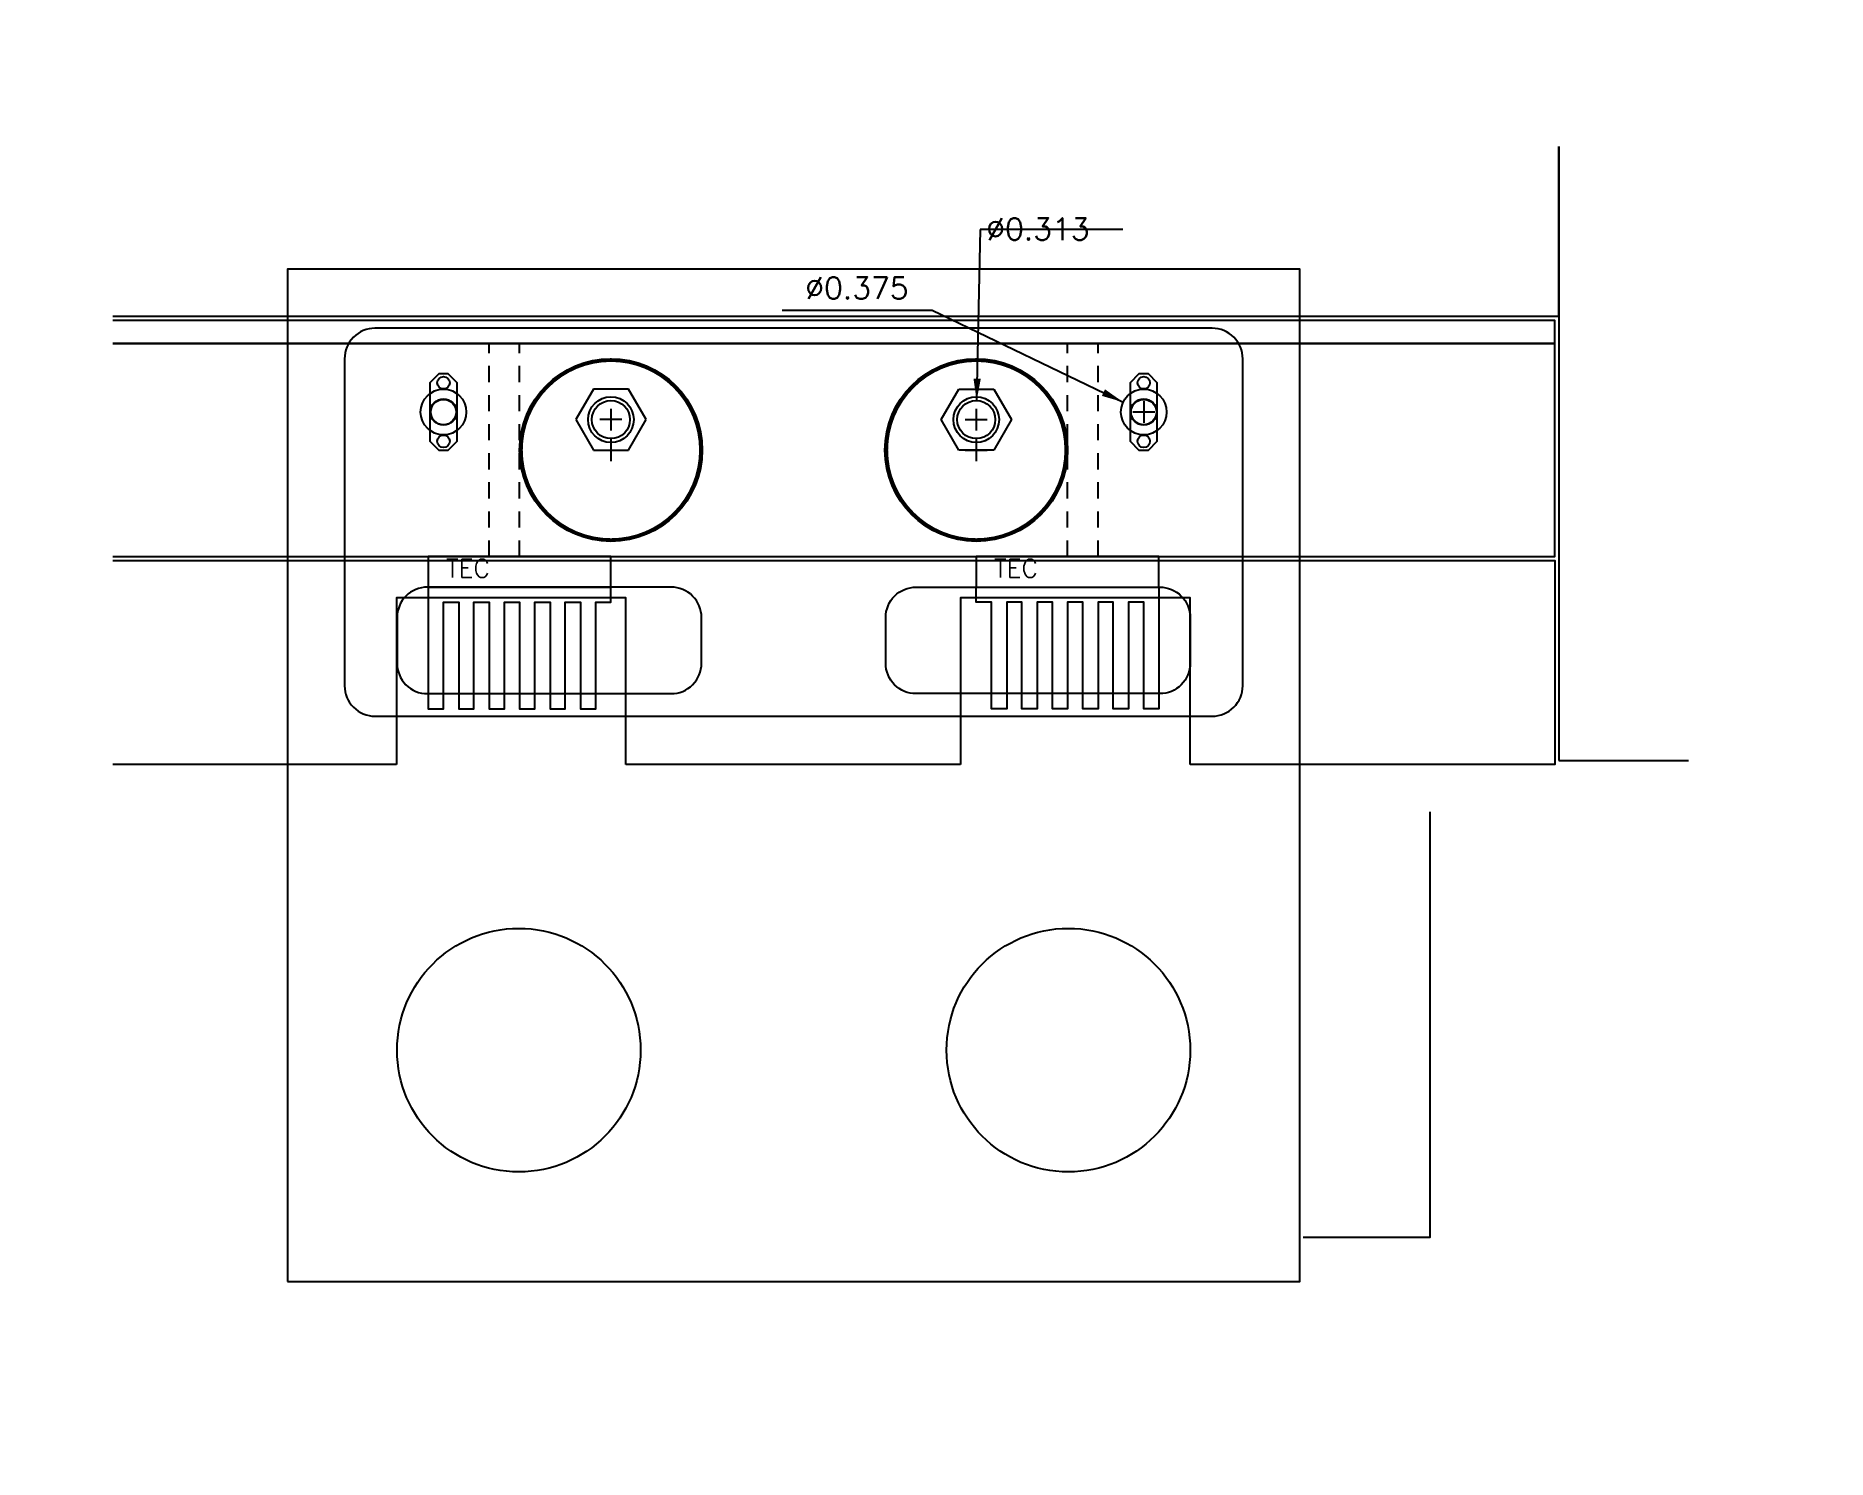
# Paper-space layout 'Layout1' of a CAD drawing. Extents: x -1.3 to 13, y -1 to 10.4.
# The model-space entities are those that its viewports show. They can reach past a viewport. Long polylines and large blocks are cut down to what shows.
import ezdxf

# ---------------------------------------------------------------- set-up
doc = ezdxf.new("R2010")
doc.units = 0
doc.header["$MEASUREMENT"] = 0
doc.linetypes.add('HIDDEN2', pattern=[0.1875, 0.125, -0.0625])
doc.layers.get('0').update_dxf_attribs({"linetype": 'CONTINUOUS'})
for name, color, linetype in [('BOX', 1, 'CONTINUOUS'), ('FEEDPLATE', 5, 'CONTINUOUS'), ('INSULATION', 6, 'CONTINUOUS'), ('MOUNT', 3, 'CONTINUOUS'), ('TEC', 7, 'CONTINUOUS'), ('VIEWS', 2, 'CONTINUOUS')]:
    doc.layers.add(name, color=color, linetype=linetype)
doc.layers.get('0').off()
doc.layers.get('VIEWS').off()
doc.styles.get("Standard").update_dxf_attribs({"font": 'txt.shx'})
doc.dimstyles.get("Standard").update_dxf_attribs({"dimtxt": 0.18, "dimasz": 0.18, "dimexe": 0.18, "dimexo": 0.0625, "dimgap": 0.09, "dimtad": 0, "dimtih": 1, "dimtoh": 1, "dimdec": 4, "dimzin": 0, "dimdsep": 46, "dimtxsty": 'Standard', "dimcen": 0.09, "dimadec": 0, "dimazin": 0, "dimtfac": 1, "dimtdec": 4, "dimtofl": 0, "dimtmove": 0, "dimatfit": 3, "dimfxl": 0, "dimtolj": 1, "dimtzin": 0, "dimarcsym": 0})

# ---------------------------------------------------------------- blocks, each defined once
blk = doc.blocks.new('516HEX')
for p, q in [((-0.289, 0), (-0.144, 0.25)), ((-0.144, 0.25), (0.144, 0.25)), ((0.144, 0.25), (0.289, 0)), ((-0.144, -0.25), (-0.289, 0)), ((0.289, 0), (0.144, -0.25)), ((0.144, -0.25), (-0.144, -0.25))]:
    blk.add_line(p, q)
at = {"color": 0}
for p, q in [((-0.09, 0), (0.09, 0)), ((0, 0.09), (0, -0.09))]:
    blk.add_line(p, q, dxfattribs=at)
blk = doc.blocks.new('SMABULKHEAD')
blk.add_lwpolyline([(-0.0395, -0.625), (0.0395, -0.625), (0.1115, -0.553), (0.1115, -0.072), (0.0395, 0), (-0.0395, 0), (-0.1115, -0.072), (-0.1115, -0.553)], close=True)
for centre, radius in [((0, -0.072), 0.051), ((0, -0.3125), 0.108), ((0, -0.3125), 0.104), ((0, -0.553), 0.051)]:
    blk.add_circle(centre, radius)
blk = doc.blocks.new('*D23')
at = {"layer": 'FEEDPLATE', "color": 0, "linetype": 'ByBlock'}
for p, q in [((-10.458, 9.4, 1.25), (-10.488, 7.995, 1.25)), ((-9.288, 9.4, 1.25), (-10.458, 9.4, 1.25)), ((-10.581, 7.839, 1.25), (-10.401, 7.839, 1.25)), ((-10.491, 7.929, 1.25), (-10.491, 7.749, 1.25))]:
    blk.add_line(p, q, dxfattribs=at)
blk.add_solid([(-10.488, 7.995, 1.25), (-10.454, 8.175, 1.25), (-10.514, 8.176, 1.25)], dxfattribs=at)
at = {"layer": 'FEEDPLATE', "color": 0, "linetype": 'ByBlock', "insert": (-9.985, 9.404, 1.25), "char_height": 0.18, "attachment_point": 5}
blk.add_mtext('\\A1;∅0.313', dxfattribs=at)
blk = doc.blocks.new('*D24')
at = {"layer": 'FEEDPLATE', "color": 0, "linetype": 'ByBlock'}
for p, q in [((-12.084, 8.738, 1.25), (-10.854, 8.738, 1.25)), ((-10.854, 8.738, 1.25), (-9.285, 7.983, 1.25)), ((-9.116, 7.992, 1.25), (-9.116, 7.812, 1.25)), ((-9.206, 7.902, 1.25), (-9.026, 7.902, 1.25))]:
    blk.add_line(p, q, dxfattribs=at)
blk.add_solid([(-9.285, 7.983, 1.25), (-9.434, 8.088, 1.25), (-9.46, 8.034, 1.25)], dxfattribs=at)
at = {"layer": 'FEEDPLATE', "color": 0, "linetype": 'ByBlock', "insert": (-11.471, 8.92, 1.25), "char_height": 0.18, "attachment_point": 5}
blk.add_mtext('\\A1;∅0.375', dxfattribs=at)

msp = doc.modelspace()

# ---------------------------------------------------------------- linework, layer by layer
at = {"layer": 'BOX', "linetype": 'HIDDEN2'}
for p, q in [((-14.4911, 6.7142, 1.25), (-14.4911, 8.4642, 1.25)), ((-14.2411, 6.7142, 1.25), (-14.2411, 8.4642, 1.25)), ((-9.7411, 6.7142, 1.25), (-9.7411, 8.4642, 1.25)), ((-9.4911, 6.7142, 1.25), (-9.4911, 8.4642, 1.25))]:
    msp.add_line(p, q, dxfattribs=at)
at = {"layer": 'BOX', "elevation": 1.25}
for points in [[(-18.2411, 8.4642), (-5.7411, 8.4642), (-5.7411, 8.6542), (-18.2411, 8.6542)], [(-18.2411, 6.7142), (-5.7411, 6.7142), (-5.7411, 8.4642), (-18.2411, 8.4642)]]:
    msp.add_lwpolyline(points, close=True, dxfattribs=at)
at = {"layer": 'BOX', "const_width": 0.0313}
for points in [[(-14.2304, 7.5892, 1), (-12.7517, 7.5892, 1)], [(-11.2304, 7.5892, 1), (-9.7517, 7.5892, 1)]]:
    msp.add_lwpolyline(points, format="xyb", close=True, dxfattribs=at)
at = {"layer": 'BOX'}
for centre in [(-13.4911, 7.8392, 1.25), (-10.4911, 7.8392, 1.25)]:
    msp.add_circle(centre, 0.1875, dxfattribs=at)
at = {"layer": 'FEEDPLATE', "color": 0}
for p, q in [((-10.5811, 7.8392, 1.25), (-10.4011, 7.8392, 1.25)), ((-10.4911, 7.9292, 1.25), (-10.4911, 7.7492, 1.25)), ((-13.5811, 7.5892), (-13.4011, 7.5892)), ((-13.4911, 7.6792), (-13.4911, 7.4992)), ((-10.5811, 7.5892), (-10.4011, 7.5892)), ((-10.4911, 7.6792), (-10.4911, 7.4992))]:
    msp.add_line(p, q, dxfattribs=at)
at = {"layer": 'FEEDPLATE', "elevation": 1.25}
msp.add_lwpolyline([(-16.1473, 0.7623), (-7.8348, 0.7623), (-7.8348, 9.0748), (-16.1473, 9.0748)], close=True, dxfattribs=at)
for points in [[(-15.4286, 5.4042), (-8.5536, 5.4042, 0.4142136), (-8.3036, 5.6542), (-8.3036, 8.3392, 0.4142136), (-8.5536, 8.5892), (-15.4286, 8.5892, 0.4142136), (-15.6786, 8.3392), (-15.6786, 5.6542, 0.4142136)], [(-14.9973, 5.5892), (-12.9973, 5.5892, 0.4142136), (-12.7473, 5.8392), (-12.7473, 6.2142, 0.4142136), (-12.9973, 6.4642), (-14.9973, 6.4642, 0.4142136), (-15.2473, 6.2142), (-15.2473, 5.8392, 0.4142136)], [(-8.9848, 5.5892), (-10.9848, 5.5892, -0.4142136), (-11.2348, 5.8392), (-11.2348, 6.2142, -0.4142136), (-10.9848, 6.4642), (-8.9848, 6.4642, -0.4142136), (-8.7348, 6.2142), (-8.7348, 5.8392, -0.4142136)]]:
    msp.add_lwpolyline(points, format="xyb", close=True, dxfattribs=at)
at = {"layer": 'FEEDPLATE', "const_width": 0.0313}
for points in [[(-14.2304, 7.5892, 1), (-12.7517, 7.5892, 1)], [(-11.2304, 7.5892, 1), (-9.7517, 7.5892, 1)]]:
    msp.add_lwpolyline(points, format="xyb", close=True, dxfattribs=at)
at = {"layer": 'FEEDPLATE'}
for centre, radius in [((-14.8661, 7.9017, 1.25), 0.1875), ((-13.4911, 7.8392, 1.25), 0.1562), ((-10.4911, 7.8392, 1.25), 0.1562), ((-9.1161, 7.9017, 1.25), 0.1875), ((-14.2473, 2.6623, 1.25), 1), ((-9.7348, 2.6623, 1.25), 1)]:
    msp.add_circle(centre, radius, dxfattribs=at)
at = {"layer": 'INSULATION', "elevation": 1.25}
for points in [[(-18.2723, 8.6877), (-5.7089, 8.6877), (-5.7089, 11.6542), (-18.2723, 11.6542)], [(-5.7089, 5.0392), (-3.7089, 5.0392), (-3.7089, 11.6542), (-5.7089, 11.6542)]]:
    msp.add_lwpolyline(points, close=True, dxfattribs=at)
for points in [[(-15.252, 5.008), (-18.2411, 5.008), (-18.2411, 6.683), (-5.7411, 6.683), (-5.7411, 5.008), (-8.7361, 5.008)], [(-13.3678, 5.0064), (-13.3678, 6.3768), (-15.252, 6.3768), (-15.252, 5.0064)], [(-8.7361, 5.0064), (-8.7361, 6.3768), (-10.6203, 6.3768), (-10.6203, 5.0064)], [(-10.6203, 5.008), (-13.3678, 5.008)]]:
    msp.add_lwpolyline(points, dxfattribs=at)
at = {"layer": 'MOUNT'}
for centre in [(-13.4911, 7.5892, 1.25), (-10.4911, 7.5892, 1.25)]:
    msp.add_circle(centre, 0.75, dxfattribs=at)
at = {"layer": 'TEC', "elevation": 1.25}
for points in [[(-14.9911, 6.4642), (-13.4911, 6.4642), (-13.4911, 6.7142), (-14.9911, 6.7142)], [(-10.4911, 6.4642), (-8.9911, 6.4642), (-8.9911, 6.7142), (-10.4911, 6.7142)]]:
    msp.add_lwpolyline(points, close=True, dxfattribs=at)
for points in [[(-14.9911, 6.4642), (-14.9911, 5.4642), (-14.8661, 5.4642), (-14.8661, 6.3392), (-14.7411, 6.3392), (-14.7411, 5.4642), (-14.6161, 5.4642), (-14.6161, 6.3392), (-14.4911, 6.3392), (-14.4911, 5.4642), (-14.3661, 5.4642), (-14.3661, 6.3392), (-14.2411, 6.3392), (-14.2411, 5.4642), (-14.1161, 5.4642), (-14.1161, 6.3392), (-13.9911, 6.3392), (-13.9911, 5.4642), (-13.8661, 5.4642), (-13.8661, 6.3392), (-13.7411, 6.3392), (-13.7411, 5.4642), (-13.6161, 5.4642), (-13.6161, 6.3392), (-13.4911, 6.3392), (-13.4911, 6.4642)], [(-8.9911, 6.4642), (-8.9911, 5.4642), (-9.1161, 5.4642), (-9.1161, 6.3392), (-9.2411, 6.3392), (-9.2411, 5.4642), (-9.3661, 5.4642), (-9.3661, 6.3392), (-9.4911, 6.3392), (-9.4911, 5.4642), (-9.6161, 5.4642), (-9.6161, 6.3392), (-9.7411, 6.3392), (-9.7411, 5.4642), (-9.8661, 5.4642), (-9.8661, 6.3392), (-9.9911, 6.3392), (-9.9911, 5.4642), (-10.1161, 5.4642), (-10.1161, 6.3392), (-10.2411, 6.3392), (-10.2411, 5.4642), (-10.3661, 5.4642), (-10.3661, 6.3392), (-10.4911, 6.3392), (-10.4911, 6.4642)]]:
    msp.add_lwpolyline(points, dxfattribs=at)

# ---------------------------------------------------------------- block references
at = {"layer": 'BOX'}
for p in [(-14.8661, 8.2142, 1.25), (-9.1161, 8.2142, 1.25)]:
    msp.add_blockref('SMABULKHEAD', p, dxfattribs=at)
at = {"layer": 'MOUNT', "xscale": -1}
msp.add_blockref('516HEX', (-13.4911, 7.8392, 1.25), dxfattribs=at)
at = {"layer": 'MOUNT'}
msp.add_blockref('516HEX', (-10.4911, 7.8392, 1.25), dxfattribs=at)

# ---------------------------------------------------------------- texts
at = {"layer": 'TEC'}
for p in [(-14.8444, 6.5424, 1.25), (-10.3444, 6.5424, 1.25)]:
    msp.add_text('TEC', height=0.15, dxfattribs=at).set_placement(p)

# ---------------------------------------------------------------- dimensions: what is measured, and where the dimension line sits
at = {"layer": 'FEEDPLATE'}
for p1, p2, picture, middle in [((-10.49441, 7.68299, 1.25), (-10.48771, 7.99542, 1.25), '*D23', (-9.78259, 9.39971, 1.25)), ((-8.9471, 7.8204, 1.25), (-9.285, 7.983, 1.25), '*D24', (-11.5593, 8.7379, 1.25))]:
    dim = msp.add_diameter_dim_2p(p1=p1, p2=p2, dimstyle='Standard', override={"dimtad": 1, "dimdec": 3, "dimtdec": 3}, dxfattribs=at)
    dim.commit()
    dim.dimension.update_dxf_attribs({"geometry": picture, "text_midpoint": middle})

psp = doc.layouts.get("Layout1")

# ---------------------------------------------------------------- viewports
at = {"layer": 'VIEWS'}
psp.add_viewport(center=(5.87, 4.679), size=(14.277, 11.3436), view_center_point=(-79.0829, 52.2179), view_height=35.465517, dxfattribs=at)
for center, size, view_center_point, view_height, status in [((5.623, 4.853), (12.558, 9.23297), (-11.1129, 5.3261), 9.512332, 3), ((10.551, 2.418), (3.438, 3.4949), (-3.0728, 6.5156), 3.1457, 4)]:
    psp.add_viewport(center=center, size=size, view_center_point=view_center_point, view_height=view_height, status=status, dxfattribs=at)

doc.saveas('drawing.dxf')
